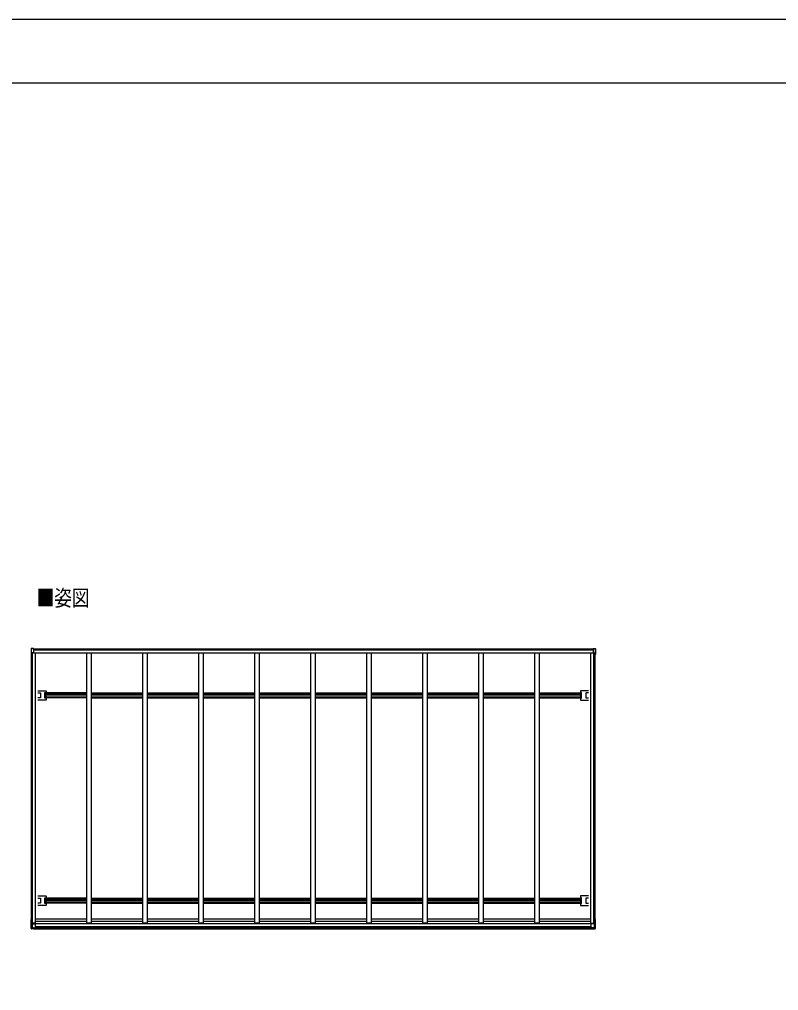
# Model space of a CAD drawing. Units: millimetres, scale not verified. Extents: x -14718 to 14718, y -10395 to 10395.
# Drawn here: x -10333 to -2201, y 0 to 10395 of the extents above; entities that cross this region are included whole.
import ezdxf
from ezdxf.enums import TextEntityAlignment as Align

# ---------------------------------------------------------------- set-up
doc = ezdxf.new("R2010")
doc.units = ezdxf.units.MM
doc.header["$LTSCALE"] = 50
for name, color, linetype in [('0-2_USER1', 3, 'Continuous'), ('0-4_YKK_13', 4, 'Continuous'), ('0-5_YKK_A1', 4, 'Continuous'), ('0-7_YKK_ZWAK', 7, 'Continuous')]:
    doc.layers.add(name, color=color, linetype=linetype)
doc.styles.add('ＭＳ ゴシック', font='')
doc.styles.get('ＭＳ ゴシック').set_extended_font_data('MS Gothic')

msp = doc.modelspace()

# ---------------------------------------------------------------- linework, layer by layer
at = {"layer": '0-4_YKK_13'}
for p, q in [((-10207.81, 3657.41), (-10207.81, 3599.55)), ((-10207.4, 3655.69), (-10207.4, 3598.22)), ((-10182.93, 3662.27), (-10201.98, 3661.23)), ((-10182.93, 3660.54), (-10201.63, 3659.59)), ((-10182.93, 3662.26), (-10182.93, 3661.13)), ((-10182.93, 3654.64), (-10182.93, 3661.13)), ((-10182.93, 3660.43), (-10182.93, 3660.54)), ((-10182.93, 3651.03), (-10182.93, 3660.43)), ((-10182.93, 3651.03), (-10182.93, 3649.39)), ((-10182.93, 3649.6), (-10182.93, 3649.39)), ((-10182.93, 3649.39), (-10182.93, 3614.61)), ((-4188.93, 3662.27), (-4169.88, 3661.23)), ((-4188.93, 3662.26), (-4188.93, 3661.13)), ((-4188.93, 3654.64), (-4188.93, 3661.13)), ((-4188.93, 3660.54), (-4170.23, 3659.59)), ((-4188.93, 3660.43), (-4188.93, 3660.54)), ((-4188.93, 3651.03), (-4188.93, 3660.43)), ((-4188.93, 3651.03), (-4188.93, 3649.39)), ((-4188.93, 3649.6), (-4188.93, 3649.39)), ((-4188.93, 3649.39), (-4188.93, 3614.61)), ((-4164.46, 3655.69), (-4164.46, 3598.22)), ((-4164.05, 3657.41), (-4164.05, 3599.55)), ((-10196.76, 3613.94), (-10196.76, 3603.76)), ((-4175.1, 3613.94), (-4175.1, 3603.76)), ((-10133.93, 3209.73), (-10047.98, 3209.73)), ((-10133.93, 3185.28), (-10107.98, 3185.28)), ((-10107.98, 3133.28), (-10133.93, 3133.28)), ((-10106.98, 3184.28), (-10106.98, 3134.28)), ((-10060.48, 3129.58), (-10060.48, 3188.98)), ((-10059.48, 3189.98), (-10048.56, 3189.98)), ((-10048.56, 3128.58), (-10059.48, 3128.58)), ((-10047.57, 3190.04), (-10048.6, 3189.01)), ((-10048.6, 3129.56), (-10047.57, 3128.53)), ((-10046.98, 3208.73), (-10046.98, 3188.62)), ((-10046.98, 3129.94), (-10046.98, 3109.83)), ((-4324.88, 3208.73), (-4324.88, 3188.62)), ((-4324.88, 3129.94), (-4324.88, 3109.83)), ((-4324.3, 3190.04), (-4323.26, 3189.01)), ((-4323.26, 3129.56), (-4324.3, 3128.53)), ((-4237.93, 3209.73), (-4323.88, 3209.73)), ((-4312.38, 3189.98), (-4323.3, 3189.98)), ((-4323.3, 3128.58), (-4312.38, 3128.58)), ((-4311.38, 3129.58), (-4311.38, 3188.98)), ((-4264.88, 3184.28), (-4264.88, 3134.28)), ((-4237.93, 3185.28), (-4263.88, 3185.28)), ((-4263.88, 3133.28), (-4237.93, 3133.28)), ((-10047.98, 3108.83), (-10133.93, 3108.83)), ((-4323.88, 3108.83), (-4237.93, 3108.83)), ((-10133.93, 1012.91), (-10047.98, 1012.91)), ((-10133.93, 988.46), (-10107.98, 988.46)), ((-10107.98, 936.46), (-10133.93, 936.46)), ((-10106.98, 987.46), (-10106.98, 937.46)), ((-10060.48, 932.76), (-10060.48, 992.16)), ((-10059.48, 993.16), (-10048.56, 993.16)), ((-10047.57, 993.22), (-10048.6, 992.19)), ((-10046.98, 1011.91), (-10046.98, 991.8)), ((-4324.88, 1011.91), (-4324.88, 991.8)), ((-4324.3, 993.22), (-4323.26, 992.19)), ((-4237.93, 1012.91), (-4323.88, 1012.91)), ((-4312.38, 993.16), (-4323.3, 993.16)), ((-4311.38, 932.76), (-4311.38, 992.16)), ((-4264.88, 987.46), (-4264.88, 937.46)), ((-4237.93, 988.46), (-4263.88, 988.46)), ((-4263.88, 936.46), (-4237.93, 936.46)), ((-10047.98, 912.01), (-10133.93, 912.01)), ((-10048.56, 931.76), (-10059.48, 931.76)), ((-10048.6, 932.74), (-10047.57, 931.71)), ((-10046.98, 933.12), (-10046.98, 913.01)), ((-4324.88, 933.12), (-4324.88, 913.01)), ((-4323.26, 932.74), (-4324.3, 931.71)), ((-4323.88, 912.01), (-4237.93, 912.01)), ((-4323.3, 931.76), (-4312.38, 931.76)), ((-10207.81, 666.1), (-10207.81, 758.88)), ((-10207.4, 665.17), (-10207.4, 757.55)), ((-10204.93, 758.76), (-10206.75, 758.79)), ((-10206.35, 757.64), (-10204.93, 757.66)), ((-10204.93, 759.04), (-10205.99, 758.91)), ((-10205.78, 758.88), (-10204.93, 758.87)), ((-10204.93, 757.55), (-10205.5, 757.54)), ((-10198.3, 756.15), (-10196.91, 756.14)), ((-10197.13, 756.04), (-10196.91, 756.14)), ((-10196.91, 751.16), (-10196.91, 756.14)), ((-10196.76, 749.33), (-10196.76, 673.44)), ((-4175.1, 749.33), (-4175.1, 673.44)), ((-4173.56, 756.15), (-4174.95, 756.14)), ((-4174.73, 756.04), (-4174.95, 756.14)), ((-4174.95, 751.16), (-4174.95, 756.14)), ((-4166.93, 759.04), (-4165.87, 758.91)), ((-4166.08, 758.88), (-4166.93, 758.87)), ((-4166.93, 758.76), (-4165.11, 758.79)), ((-4165.51, 757.64), (-4166.93, 757.66)), ((-4166.93, 757.55), (-4166.36, 757.54)), ((-4164.46, 665.17), (-4164.46, 757.55)), ((-4164.05, 666.1), (-4164.05, 758.88)), ((-10204.72, 661.5), (-10204.73, 661.5)), ((-10182.93, 660.31), (-10201.63, 661.3)), ((-10196.88, 673.39), (-10197.13, 673.29)), ((-10197.13, 673.29), (-10182.93, 672.49)), ((-10196.76, 673.44), (-10196.88, 673.39)), ((-10196.76, 712.81), (-10161.93, 712.84)), ((-10194.74, 673.29), (-10185.93, 672.83)), ((-10185.93, 672.89), (-10185.93, 672.83)), ((-10185.93, 672.76), (-10185.93, 672.83)), ((-10182.93, 672.6), (-10185.93, 672.76)), ((-10182.93, 672.6), (-10182.93, 672.49)), ((-10182.93, 668.34), (-10182.93, 672.49)), ((-10182.93, 672.31), (-10161.93, 672.11)), ((-10182.93, 666.85), (-10182.93, 668.34)), ((-10182.93, 666.85), (-10182.93, 660.36)), ((-10182.93, 660.33), (-10182.93, 660.36)), ((-10161.93, 670.44), (-10161.93, 722.67)), ((-4209.93, 670.44), (-4209.93, 722.67)), ((-4175.1, 712.81), (-4209.93, 712.84)), ((-4188.93, 672.31), (-4209.93, 672.11)), ((-4174.73, 673.29), (-4188.93, 672.49)), ((-4188.93, 672.6), (-4185.93, 672.76)), ((-4188.93, 672.6), (-4188.93, 672.49)), ((-4188.93, 668.34), (-4188.93, 672.49)), ((-4188.93, 666.85), (-4188.93, 668.34)), ((-4188.93, 666.85), (-4188.93, 660.36)), ((-4188.93, 660.31), (-4170.23, 661.3)), ((-4188.93, 660.33), (-4188.93, 660.36)), ((-4177.12, 673.29), (-4185.93, 672.83)), ((-4185.93, 672.89), (-4185.93, 672.83)), ((-4185.93, 672.76), (-4185.93, 672.83)), ((-4175.1, 673.44), (-4174.98, 673.39)), ((-4174.98, 673.39), (-4174.73, 673.29)), ((-4167.14, 661.5), (-4167.14, 661.5))]:
    msp.add_line(p, q, dxfattribs=at)
for points in [[(-10207.8, 3658.18), (-10207.8, 3657.88), (-10207.81, 3657.41)], [(-10207.4, 3656.45), (-10207.4, 3655.91), (-10207.4, 3655.69)], [(-10201.98, 3661.23), (-10203.57, 3661.12), (-10205.29, 3660.97), (-10205.3, 3660.97)], [(-4169.88, 3661.23), (-4168.3, 3661.12), (-4166.57, 3660.97), (-4166.56, 3660.97)], [(-4164.46, 3656.45), (-4164.46, 3655.91), (-4164.46, 3655.69)], [(-4164.06, 3658.18), (-4164.06, 3657.88), (-4164.06, 3657.41)], [(-10207.33, 3598.19), (-10207.39, 3598.21), (-10207.4, 3598.22)], [(-10182.93, 3614.61), (-10197.13, 3613.92), (-10197.13, 3596.71), (-10198.25, 3596.71)], [(-10196.91, 3601.8), (-10196.91, 3596.81), (-10197.13, 3596.71)], [(-4188.93, 3614.61), (-4174.73, 3613.92), (-4174.73, 3596.71), (-4173.61, 3596.71)], [(-4174.95, 3601.8), (-4174.95, 3596.81), (-4174.73, 3596.71)], [(-4164.53, 3598.19), (-4164.47, 3598.21), (-4164.46, 3598.22)], [(-10048.66, 3188.01), (-10048.66, 3131.78), (-10048.66, 3130.56)], [(-10048.53, 3186.78), (-10048.53, 3187.07), (-10046.98, 3188.62)], [(-10046.98, 3129.94), (-10048.53, 3131.5), (-10048.53, 3131.78)], [(-4323.33, 3186.78), (-4323.33, 3187.07), (-4324.88, 3188.62)], [(-4324.88, 3129.94), (-4323.33, 3131.5), (-4323.33, 3131.78)], [(-4323.2, 3188.01), (-4323.2, 3131.78), (-4323.2, 3130.56)], [(-10048.66, 991.19), (-10048.66, 934.96), (-10048.66, 933.74)], [(-10048.53, 989.96), (-10048.53, 990.25), (-10046.98, 991.8)], [(-4323.33, 989.96), (-4323.33, 990.25), (-4324.88, 991.8)], [(-4323.2, 991.19), (-4323.2, 934.96), (-4323.2, 933.74)], [(-10046.98, 933.12), (-10048.53, 934.68), (-10048.53, 934.96)], [(-4324.88, 933.12), (-4323.33, 934.68), (-4323.33, 934.96)], [(-10206.75, 758.79), (-10207.05, 758.79), (-10207.31, 758.81), (-10207.53, 758.82), (-10207.69, 758.84), (-10207.78, 758.86), (-10207.81, 758.88), (-10207.76, 758.9), (-10207.64, 758.92)], [(-10207.64, 758.92), (-10206.17, 759.1), (-10204.93, 759.25)], [(-10207.33, 757.52), (-10207.39, 757.54), (-10207.4, 757.56), (-10207.35, 757.58), (-10207.23, 757.6), (-10207.07, 757.61), (-10206.86, 757.62), (-10206.62, 757.63), (-10206.35, 757.64)], [(-10205.99, 758.91), (-10206.01, 758.91), (-10206.03, 758.9), (-10206.02, 758.9), (-10206, 758.89), (-10205.96, 758.89), (-10205.91, 758.89), (-10205.85, 758.88), (-10205.78, 758.88)], [(-10205.5, 757.54), (-10205.56, 757.54), (-10205.61, 757.54), (-10205.66, 757.54), (-10205.7, 757.53), (-10205.73, 757.53), (-10205.74, 757.53), (-10205.74, 757.52), (-10205.72, 757.52)], [(-10197.13, 673.29), (-10197.13, 756.04), (-10198.25, 756.04)], [(-4174.73, 673.29), (-4174.73, 756.04), (-4173.61, 756.04)], [(-4164.23, 758.92), (-4165.69, 759.1), (-4166.93, 759.25)], [(-4166.36, 757.54), (-4166.3, 757.54), (-4166.25, 757.54), (-4166.2, 757.54), (-4166.16, 757.53), (-4166.13, 757.53), (-4166.12, 757.53), (-4166.12, 757.52), (-4166.14, 757.52)], [(-4165.87, 758.91), (-4165.85, 758.91), (-4165.84, 758.9), (-4165.84, 758.9), (-4165.86, 758.89), (-4165.9, 758.89), (-4165.95, 758.89), (-4166.01, 758.88), (-4166.08, 758.88)], [(-4164.53, 757.52), (-4164.47, 757.54), (-4164.46, 757.56), (-4164.52, 757.58), (-4164.63, 757.6), (-4164.79, 757.61), (-4165, 757.62), (-4165.24, 757.63), (-4165.51, 757.64)], [(-4165.11, 758.79), (-4164.81, 758.79), (-4164.55, 758.81), (-4164.33, 758.82), (-4164.17, 758.84), (-4164.08, 758.86), (-4164.06, 758.88), (-4164.11, 758.9), (-4164.23, 758.92)], [(-10207.8, 665.34), (-10207.81, 665.87), (-10207.81, 666.1)], [(-10207.4, 664.41), (-10207.4, 664.94), (-10207.4, 665.17)], [(-10201.63, 661.28), (-10203.32, 661.38), (-10204.73, 661.49)], [(-4170.23, 661.28), (-4168.54, 661.38), (-4167.13, 661.49)], [(-4164.46, 664.41), (-4164.46, 664.94), (-4164.46, 665.17)], [(-4164.06, 665.34), (-4164.06, 665.87), (-4164.06, 666.1)]]:
    msp.add_lwpolyline(points, dxfattribs=at)
for centre, radius, start, end in [((-10205.06, 3658.24), 2.73, 95.02177, 181.25077), ((-10204.52, 3656.49), 2.87, 94.34735, 180.89355), ((-10199.32, 3604.29), 55.36, 92.39604, 95.62484), ((-4172.55, 3604.29), 55.36, 84.37516, 87.60396), ((-4167.34, 3656.49), 2.87, 359.10645, 85.65265), ((-4166.8, 3658.24), 2.73, 358.74923, 84.97823), ((-10207.45, 3600.49), 1.01, 249.16063, 272.29684), ((-10142.98, 3925.25), 333.33, 258.8691, 260.19652), ((-10198.42, 3608.26), 11.55, 263.44833, 270.84546), ((-4173.44, 3608.26), 11.55, 269.15454, 276.55167), ((-4228.88, 3925.25), 333.33, 279.80348, 281.1309), ((-4164.42, 3600.49), 1.01, 267.70316, 290.83937), ((-10107.98, 3184.28), 1, 0, 90), ((-10107.98, 3134.28), 1, 270, 0), ((-4263.88, 3184.28), 1, 90, 180), ((-4263.88, 3134.28), 1, 180, 270), ((-10107.98, 987.46), 1, 0, 90), ((-10107.98, 937.46), 1, 270, 0), ((-4263.88, 987.46), 1, 90, 180), ((-4263.88, 937.46), 1, 180, 270), ((-10142.98, 1084.58), 333.33, 258.8691, 260.19652), ((-10141.43, 1085.42), 334.14, 258.90733, 260.20202), ((-10198.42, 767.59), 11.55, 263.44833, 270.84546), ((-4173.44, 767.59), 11.55, 269.15454, 276.55167), ((-4230.43, 1085.42), 334.14, 279.79798, 281.09267), ((-4228.88, 1084.58), 333.33, 279.80348, 281.1309), ((-10205.29, 665.23), 2.51, 177.51775, 215.83996), ((-10204.53, 664.36), 2.86, 179.03107, 265.99674), ((-4167.34, 664.36), 2.86, 274.00326, 0.96893), ((-4166.58, 665.23), 2.51, 324.16004, 2.48225)]:
    msp.add_arc(centre, radius, start, end, dxfattribs=at)
for centre, major_axis, ratio, start_param, end_param in [((-10059.48, 3188.98), (-0.71, 0.71), 0.99628, 5.49965061, 7.06672), ((-10059.48, 3129.58), (-0.71, -0.71), 0.99628, 5.49965061, 7.06672), ((-10048.6, 3188.01), (0, 1), 0.061163, 0.06108652, 1.57079633), ((-10048.6, 3130.56), (0, 1), 0.061163, 1.57079633, 3.08050613), ((-10048.56, 3190.04), (-1, 0), 0.061163, 1.57079633, 3.08050613), ((-10048.56, 3128.52), (-1, 0), 0.061163, 3.20267918, 4.71238898), ((-10047.98, 3208.73), (0.71, 0.71), 0.99628, 5.49965061, 7.06672), ((-4323.88, 3208.73), (-0.71, 0.71), 0.99628, 5.49965061, 7.06672), ((-4323.3, 3190.04), (1, 0), 0.061163, 3.20267918, 4.71238898), ((-4323.3, 3128.52), (1, 0), 0.061163, 1.57079633, 3.08050613), ((-4323.27, 3188.01), (0, 1), 0.061163, 4.71238898, 6.22209878), ((-4323.27, 3130.56), (0, 1), 0.061163, 3.20267918, 4.71238898), ((-4312.38, 3188.98), (0.71, 0.71), 0.99628, 5.49965061, 7.06672), ((-4312.38, 3129.58), (0.71, -0.71), 0.99628, 5.49965061, 7.06672), ((-10047.98, 3109.83), (0.71, -0.71), 0.99628, 5.49965061, 7.06672), ((-4323.88, 3109.83), (-0.71, -0.71), 0.99628, 5.49965061, 7.06672), ((-10059.48, 992.16), (-0.71, 0.71), 0.99628, 5.49965061, 7.06672), ((-10048.6, 991.19), (0, 1), 0.061163, 0.06108652, 1.57079633), ((-10048.56, 993.22), (-1, 0), 0.061163, 1.57079633, 3.08050613), ((-10047.98, 1011.91), (0.71, 0.71), 0.99628, 5.49965061, 7.06672), ((-4323.88, 1011.91), (-0.71, 0.71), 0.99628, 5.49965061, 7.06672), ((-4323.3, 993.22), (1, 0), 0.061163, 3.20267918, 4.71238898), ((-4323.27, 991.19), (0, 1), 0.061163, 4.71238898, 6.22209878), ((-4312.38, 992.16), (0.71, 0.71), 0.99628, 5.49965061, 7.06672), ((-10059.48, 932.76), (-0.71, -0.71), 0.99628, 5.49965061, 7.06672), ((-10048.6, 933.74), (0, 1), 0.061163, 1.57079633, 3.08050613), ((-10048.56, 931.7), (-1, 0), 0.061163, 3.20267918, 4.71238898), ((-10047.98, 913.01), (0.71, -0.71), 0.99628, 5.49965061, 7.06672), ((-4323.88, 913.01), (-0.71, -0.71), 0.99628, 5.49965061, 7.06672), ((-4323.3, 931.7), (1, 0), 0.061163, 1.57079633, 3.08050613), ((-4323.27, 933.74), (0, 1), 0.061163, 3.20267918, 4.71238898), ((-4312.38, 932.76), (0.71, -0.71), 0.99628, 5.49965061, 7.06672), ((-17595.16, 1072.34), (-8222.56, 430.03), 0.003344, 2.69077233, 2.69323774), ((3223.3, 1072.34), (-8222.56, -430.03), 0.003344, 0.44835491, 0.45082032)]:
    msp.add_ellipse(centre, major_axis=major_axis, ratio=ratio, start_param=start_param, end_param=end_param, dxfattribs=at)
at = {"layer": '0-5_YKK_A1'}
for p, q in [((-10182.93, 3659.28), (-4188.93, 3659.28)), ((-10182.93, 3657.79), (-4188.93, 3657.79)), ((-10182.93, 3646.84), (-4188.93, 3646.84)), ((-10204.93, 757.36), (-10204.93, 3597.73)), ((-10197.93, 756.04), (-10197.93, 3596.71)), ((-10192.23, 722.67), (-10192.23, 3614.16)), ((-10182.93, 3616.64), (-4188.93, 3616.64)), ((-10160.93, 722.67), (-10160.93, 3616.64)), ((-9610.93, 722.67), (-9610.93, 3616.64)), ((-9610.93, 3616.64), (-9560.93, 3616.64)), ((-9560.93, 722.67), (-9560.93, 3616.64)), ((-9010.93, 722.67), (-9010.93, 3616.64)), ((-9010.93, 3616.64), (-8960.93, 3616.64)), ((-8960.93, 722.67), (-8960.93, 3616.64)), ((-8410.93, 722.67), (-8410.93, 3616.64)), ((-8410.93, 3616.64), (-8360.93, 3616.64)), ((-8360.93, 722.67), (-8360.93, 3616.64)), ((-7810.93, 722.67), (-7810.93, 3616.64)), ((-7810.93, 3616.64), (-7760.93, 3616.64)), ((-7760.93, 722.67), (-7760.93, 3616.64)), ((-7210.93, 722.67), (-7210.93, 3616.64)), ((-7210.93, 3616.64), (-7160.93, 3616.64)), ((-7160.93, 722.67), (-7160.93, 3616.64)), ((-6610.93, 722.67), (-6610.93, 3616.64)), ((-6610.93, 3616.64), (-6560.93, 3616.64)), ((-6560.93, 722.67), (-6560.93, 3616.64)), ((-6010.93, 722.67), (-6010.93, 3616.64)), ((-6010.93, 3616.64), (-5960.93, 3616.64)), ((-6010.93, 3616.64), (-5960.93, 3616.64)), ((-5960.93, 722.67), (-5960.93, 3616.64)), ((-5410.93, 3616.64), (-5360.93, 3616.64)), ((-5410.93, 722.67), (-5410.93, 3616.64)), ((-5410.93, 3616.64), (-5360.93, 3616.64)), ((-5360.93, 722.67), (-5360.93, 3616.64)), ((-4810.93, 722.67), (-4810.93, 3616.64)), ((-4810.93, 3616.64), (-4760.93, 3616.64)), ((-4760.93, 722.67), (-4760.93, 3616.64)), ((-4210.93, 722.67), (-4210.93, 3616.64)), ((-4179.63, 722.67), (-4179.63, 3614.16)), ((-4173.93, 756.04), (-4173.93, 3596.71)), ((-4166.93, 757.36), (-4166.93, 3597.73)), ((-9610.93, 3186.78), (-10057.43, 3186.78)), ((-10057.43, 3131.78), (-10057.43, 3186.78)), ((-10057.43, 3178.11), (-9610.93, 3178.11)), ((-10057.43, 3165.1), (-9610.93, 3165.1)), ((-10057.43, 3145.35), (-9610.93, 3145.35)), ((-9610.93, 3131.78), (-10057.43, 3131.78)), ((-9560.93, 3186.78), (-9010.93, 3186.78)), ((-9560.93, 3178.11), (-9010.93, 3178.11)), ((-9560.93, 3165.1), (-9010.93, 3165.1)), ((-9560.93, 3145.35), (-9010.93, 3145.35)), ((-9560.93, 3131.78), (-9010.93, 3131.78)), ((-8960.93, 3186.78), (-8410.93, 3186.78)), ((-8960.93, 3178.11), (-8410.93, 3178.11)), ((-8960.93, 3165.1), (-8410.93, 3165.1)), ((-8960.93, 3145.35), (-8410.93, 3145.35)), ((-8960.93, 3131.78), (-8410.93, 3131.78)), ((-8360.93, 3186.78), (-7810.93, 3186.78)), ((-8360.93, 3178.11), (-7810.93, 3178.11)), ((-8360.93, 3165.1), (-7810.93, 3165.1)), ((-8360.93, 3145.35), (-7810.93, 3145.35)), ((-8360.93, 3131.78), (-7810.93, 3131.78)), ((-7760.93, 3186.78), (-7210.93, 3186.78)), ((-7760.93, 3178.11), (-7210.93, 3178.11)), ((-7760.93, 3165.1), (-7210.93, 3165.1)), ((-7760.93, 3145.35), (-7210.93, 3145.35)), ((-7760.93, 3131.78), (-7210.93, 3131.78)), ((-7160.93, 3186.78), (-6610.93, 3186.78)), ((-7160.93, 3178.11), (-6610.93, 3178.11)), ((-7160.93, 3165.1), (-6610.93, 3165.1)), ((-7160.93, 3145.35), (-6610.93, 3145.35)), ((-7160.93, 3131.78), (-6610.93, 3131.78)), ((-6560.93, 3186.78), (-6010.93, 3186.78)), ((-6560.93, 3178.11), (-6010.93, 3178.11)), ((-6560.93, 3165.1), (-6010.93, 3165.1)), ((-6560.93, 3145.35), (-6010.93, 3145.35)), ((-6560.93, 3131.78), (-6010.93, 3131.78)), ((-5960.93, 3186.78), (-5410.93, 3186.78)), ((-5960.93, 3178.11), (-5410.93, 3178.11)), ((-5960.93, 3165.1), (-5410.93, 3165.1)), ((-5960.93, 3145.35), (-5410.93, 3145.35)), ((-5960.93, 3131.78), (-5410.93, 3131.78)), ((-5360.93, 3186.78), (-4810.93, 3186.78)), ((-5360.93, 3178.11), (-4810.93, 3178.11)), ((-5360.93, 3165.1), (-4810.93, 3165.1)), ((-5360.93, 3145.35), (-4810.93, 3145.35)), ((-5360.93, 3131.78), (-4810.93, 3131.78)), ((-4760.93, 3186.78), (-4314.43, 3186.78)), ((-4760.93, 3178.11), (-4314.43, 3178.11)), ((-4760.93, 3165.1), (-4314.43, 3165.1)), ((-4760.93, 3145.35), (-4314.43, 3145.35)), ((-9610.93, 989.96), (-10057.43, 989.96)), ((-10057.43, 934.96), (-10057.43, 989.96)), ((-10057.43, 981.29), (-9610.93, 981.29)), ((-10057.43, 968.28), (-9610.93, 968.28)), ((-10057.43, 948.53), (-9610.93, 948.53)), ((-9560.93, 989.96), (-9010.93, 989.96)), ((-9560.93, 981.29), (-9010.93, 981.29)), ((-9560.93, 968.28), (-9010.93, 968.28)), ((-9560.93, 948.53), (-9010.93, 948.53)), ((-8960.93, 989.96), (-8410.93, 989.96)), ((-8960.93, 981.29), (-8410.93, 981.29)), ((-8960.93, 968.28), (-8410.93, 968.28)), ((-8960.93, 948.53), (-8410.93, 948.53)), ((-8360.93, 989.96), (-7810.93, 989.96)), ((-8360.93, 981.29), (-7810.93, 981.29)), ((-8360.93, 968.28), (-7810.93, 968.28)), ((-8360.93, 948.53), (-7810.93, 948.53)), ((-7760.93, 989.96), (-7210.93, 989.96)), ((-7760.93, 981.29), (-7210.93, 981.29)), ((-7760.93, 968.28), (-7210.93, 968.28)), ((-7760.93, 948.53), (-7210.93, 948.53)), ((-7160.93, 989.96), (-6610.93, 989.96)), ((-7160.93, 981.29), (-6610.93, 981.29)), ((-7160.93, 968.28), (-6610.93, 968.28)), ((-7160.93, 948.53), (-6610.93, 948.53)), ((-6560.93, 989.96), (-6010.93, 989.96)), ((-6560.93, 981.29), (-6010.93, 981.29)), ((-6560.93, 968.28), (-6010.93, 968.28)), ((-6560.93, 948.53), (-6010.93, 948.53)), ((-5960.93, 989.96), (-5410.93, 989.96)), ((-5960.93, 981.29), (-5410.93, 981.29)), ((-5960.93, 968.28), (-5410.93, 968.28)), ((-5960.93, 948.53), (-5410.93, 948.53)), ((-5360.93, 989.96), (-4810.93, 989.96)), ((-5360.93, 981.29), (-4810.93, 981.29)), ((-5360.93, 968.28), (-4810.93, 968.28)), ((-5360.93, 948.53), (-4810.93, 948.53)), ((-4760.93, 989.96), (-4314.43, 989.96)), ((-4760.93, 981.29), (-4314.43, 981.29)), ((-4760.93, 968.28), (-4314.43, 968.28)), ((-4760.93, 948.53), (-4314.43, 948.53)), ((-9610.93, 934.96), (-10057.43, 934.96)), ((-9560.93, 934.96), (-9010.93, 934.96)), ((-8960.93, 934.96), (-8410.93, 934.96)), ((-8360.93, 934.96), (-7810.93, 934.96)), ((-7760.93, 934.96), (-7210.93, 934.96)), ((-7160.93, 934.96), (-6610.93, 934.96)), ((-6560.93, 934.96), (-6010.93, 934.96)), ((-5960.93, 934.96), (-5410.93, 934.96)), ((-5360.93, 934.96), (-4810.93, 934.96)), ((-10160.93, 768.28), (-9610.93, 768.28)), ((-10160.93, 743.63), (-9610.93, 743.63)), ((-9560.93, 768.28), (-9010.93, 768.28)), ((-9560.93, 743.63), (-9010.93, 743.63)), ((-8960.93, 768.28), (-8410.93, 768.28)), ((-8960.93, 743.63), (-8410.93, 743.63)), ((-8360.93, 768.28), (-7810.93, 768.28)), ((-8360.93, 743.63), (-7810.93, 743.63)), ((-7760.93, 768.28), (-7210.93, 768.28)), ((-7760.93, 743.63), (-7210.93, 743.63)), ((-7160.93, 768.28), (-6610.93, 768.28)), ((-7160.93, 743.63), (-6610.93, 743.63)), ((-6560.93, 768.28), (-6010.93, 768.28)), ((-6560.93, 743.63), (-6010.93, 743.63)), ((-5960.93, 768.28), (-5410.93, 768.28)), ((-5960.93, 743.63), (-5410.93, 743.63)), ((-5360.93, 768.28), (-4810.93, 768.28)), ((-5360.93, 743.63), (-4810.93, 743.63)), ((-4760.93, 768.28), (-4210.93, 768.28)), ((-4760.93, 743.63), (-4210.93, 743.63)), ((-10160.93, 722.67), (-10196.23, 722.67)), ((-10182.93, 670.44), (-4188.93, 670.44)), ((-10182.93, 668.21), (-4188.93, 668.21)), ((-10182.93, 662.5), (-4188.93, 662.5)), ((-10161.93, 717.56), (-4209.93, 717.56)), ((-10161.93, 684.24), (-4209.93, 684.24)), ((-9560.93, 722.67), (-9610.93, 722.67)), ((-8960.93, 722.67), (-9010.93, 722.67)), ((-8360.93, 722.67), (-8410.93, 722.67)), ((-7760.93, 722.67), (-7810.93, 722.67)), ((-7160.93, 722.67), (-7210.93, 722.67)), ((-6560.93, 722.67), (-6610.93, 722.67)), ((-5960.93, 722.67), (-6010.93, 722.67)), ((-5360.93, 722.67), (-5410.93, 722.67)), ((-4760.93, 722.67), (-4810.93, 722.67)), ((-4210.93, 722.67), (-4175.63, 722.67))]:
    msp.add_line(p, q, dxfattribs=at)
for points in [[(-4760.93, 3131.78), (-4314.43, 3131.78), (-4314.43, 3186.78)], [(-4760.93, 934.96), (-4314.43, 934.96), (-4314.43, 989.96)]]:
    msp.add_lwpolyline(points, dxfattribs=at)
at = {"layer": '0-7_YKK_ZWAK'}
msp.add_line((13632.57, 9712.5), (-13667.43, 9712.5), dxfattribs=at)
msp.add_lwpolyline([(-14717.5, -10395), (14717.5, -10395), (14717.5, 10395), (-14717.5, 10395)], close=True, dxfattribs=at)

# ---------------------------------------------------------------- texts
at = {"layer": '0-2_USER1', "style": 'ＭＳ ゴシック', "width": 0.8}
msp.add_text('■姿図', height=173.2, dxfattribs=at).set_placement((-10148.41, 4063.94), align=Align.BOTTOM_LEFT)

doc.saveas('drawing.dxf')
